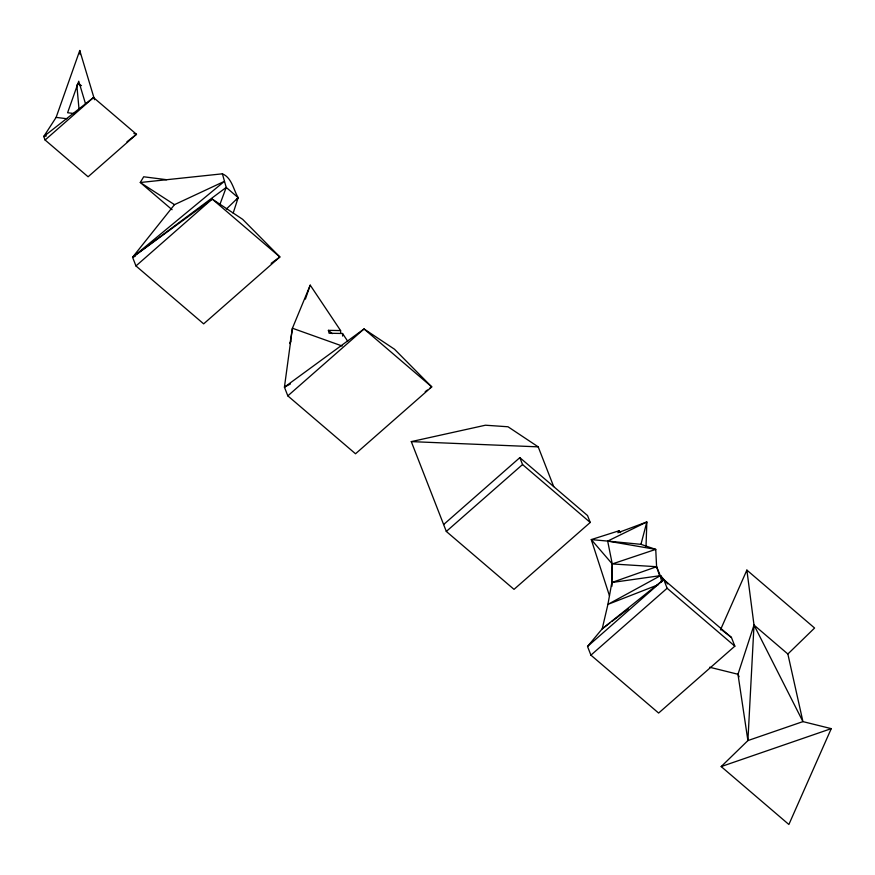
<?xml version="1.0" encoding="UTF-8"?>
<svg xmlns="http://www.w3.org/2000/svg" width="875" height="875" viewBox="0 0 875 875"><rect width="100%" height="100%" fill="white"/><g stroke="black" fill="none" stroke-linecap="round" stroke-linejoin="round"><path stroke-width="1.31" d="M611.712 586.447L612.259 563.948L607.677 541.089L591.27 539.591L609.47 595.777M611.57 586.37L612.259 563.948L591.27 539.591L619.062 530.764L620.605 532.689M646.034 546.197L646.844 521.948L617.881 532.744L619.062 530.764M754.009 625.067L747.906 740.578L721.186 766.577L788.878 824.491L831.25 728.634L802.933 721.612L747.906 740.578L737.975 674.264L754.009 625.067L746.878 570.106L814.581 628.02L787.861 654.019L802.933 721.612L754.009 625.067L787.861 654.019M640.959 544.337L646.844 521.948L607.677 541.089L640.959 544.337L655.747 549.38L656.589 566.716L611.866 582.509L607.917 604.384L602.208 628.83L587.53 646.461L590.92 655.145L658.623 713.059L734.836 646.166L731.445 637.47L663.753 579.556L602.208 628.83L609.788 623.044M233.166 213.15L238.164 197.652C233.384 189.623 231.842 177.734 222.392 173.819L140.273 182.503L143.686 176.783L166.677 179.714M290.894 341.075L290.008 343.613L292.425 328.234L310.22 285.152L340.583 330.575L340.692 333.211M305.386 299.13L310.22 285.152M46.375 135.898L43.75 136.511L93.505 97.53L136.489 134.302L88.091 176.772L45.106 140.011L43.75 136.511L56.12 117.392L79.767 50.509L94.544 99.728M220.15 203.777L226.22 187.425L222.392 173.819M720.475 629.858L746.878 570.106M236.469 199.697L238.164 197.652L226.22 187.425L132.573 257.261L224.438 181.333L174.486 204.652L132.573 257.261L135.964 265.945L203.656 323.859L279.869 256.966L242.638 219.319L212.177 199.052L132.573 257.261L135.133 256.375M226.373 209.037L238.164 197.652M45.106 140.011L93.505 97.53M135.964 265.945L212.177 199.052L279.869 256.966L271.152 263.342M287.82 395.861L364.033 328.956L394.494 349.223L431.736 386.87L355.523 453.775L287.82 395.861L284.43 387.166L292.425 328.234L342.158 345.997M443.625 524.541L519.837 457.636L587.541 515.55L590.231 522.462L514.019 589.356L446.316 531.442L411.294 441.613L485.439 425.217L508.003 426.77L538.202 446.852L553.689 486.598M446.316 531.442L522.539 464.548L519.837 457.636M587.53 646.461L663.753 579.556L667.133 588.252L734.836 646.166M590.92 655.145L667.133 588.252M126.962 141.761L136.489 134.302L133.897 133.47M611.964 621.392L628.217 608.989M425.195 391.661L427.372 390.064M429.559 388.467L431.736 386.87L364.033 328.956L284.43 387.166L290.402 383.972M667.68 583.92L660.57 575.63L607.917 604.384L658.044 584.817M721.186 766.577L831.25 728.634M611.866 582.509L660.57 575.63L663.436 580.202M347.714 341.239L342.541 333.495L329.098 333.244L328.398 330.345L340.583 330.575M411.294 441.613L538.202 446.852M661.336 578.189L656.589 566.716L612.259 563.948L655.747 549.38L607.677 541.089M74.288 113.564L67.605 112.733L78.739 81.222L85.575 104.005M56.12 117.392L66.806 118.727M709.658 667.242L737.975 674.264L739.112 676.747M77.886 84.077L81.495 85.63M174.486 204.652L140.273 182.503L172.08 209.705M720.738 629.147L731.445 637.47M522.539 464.548L590.231 522.462M328.398 330.345L332.281 333.659M656.589 566.716L659.597 575.663M660.57 575.63L661.598 582.061M79.767 50.509L80.139 54.556M76.803 84.919L79.023 109.288M342.541 333.495L342.639 336.077"/></g></svg>
